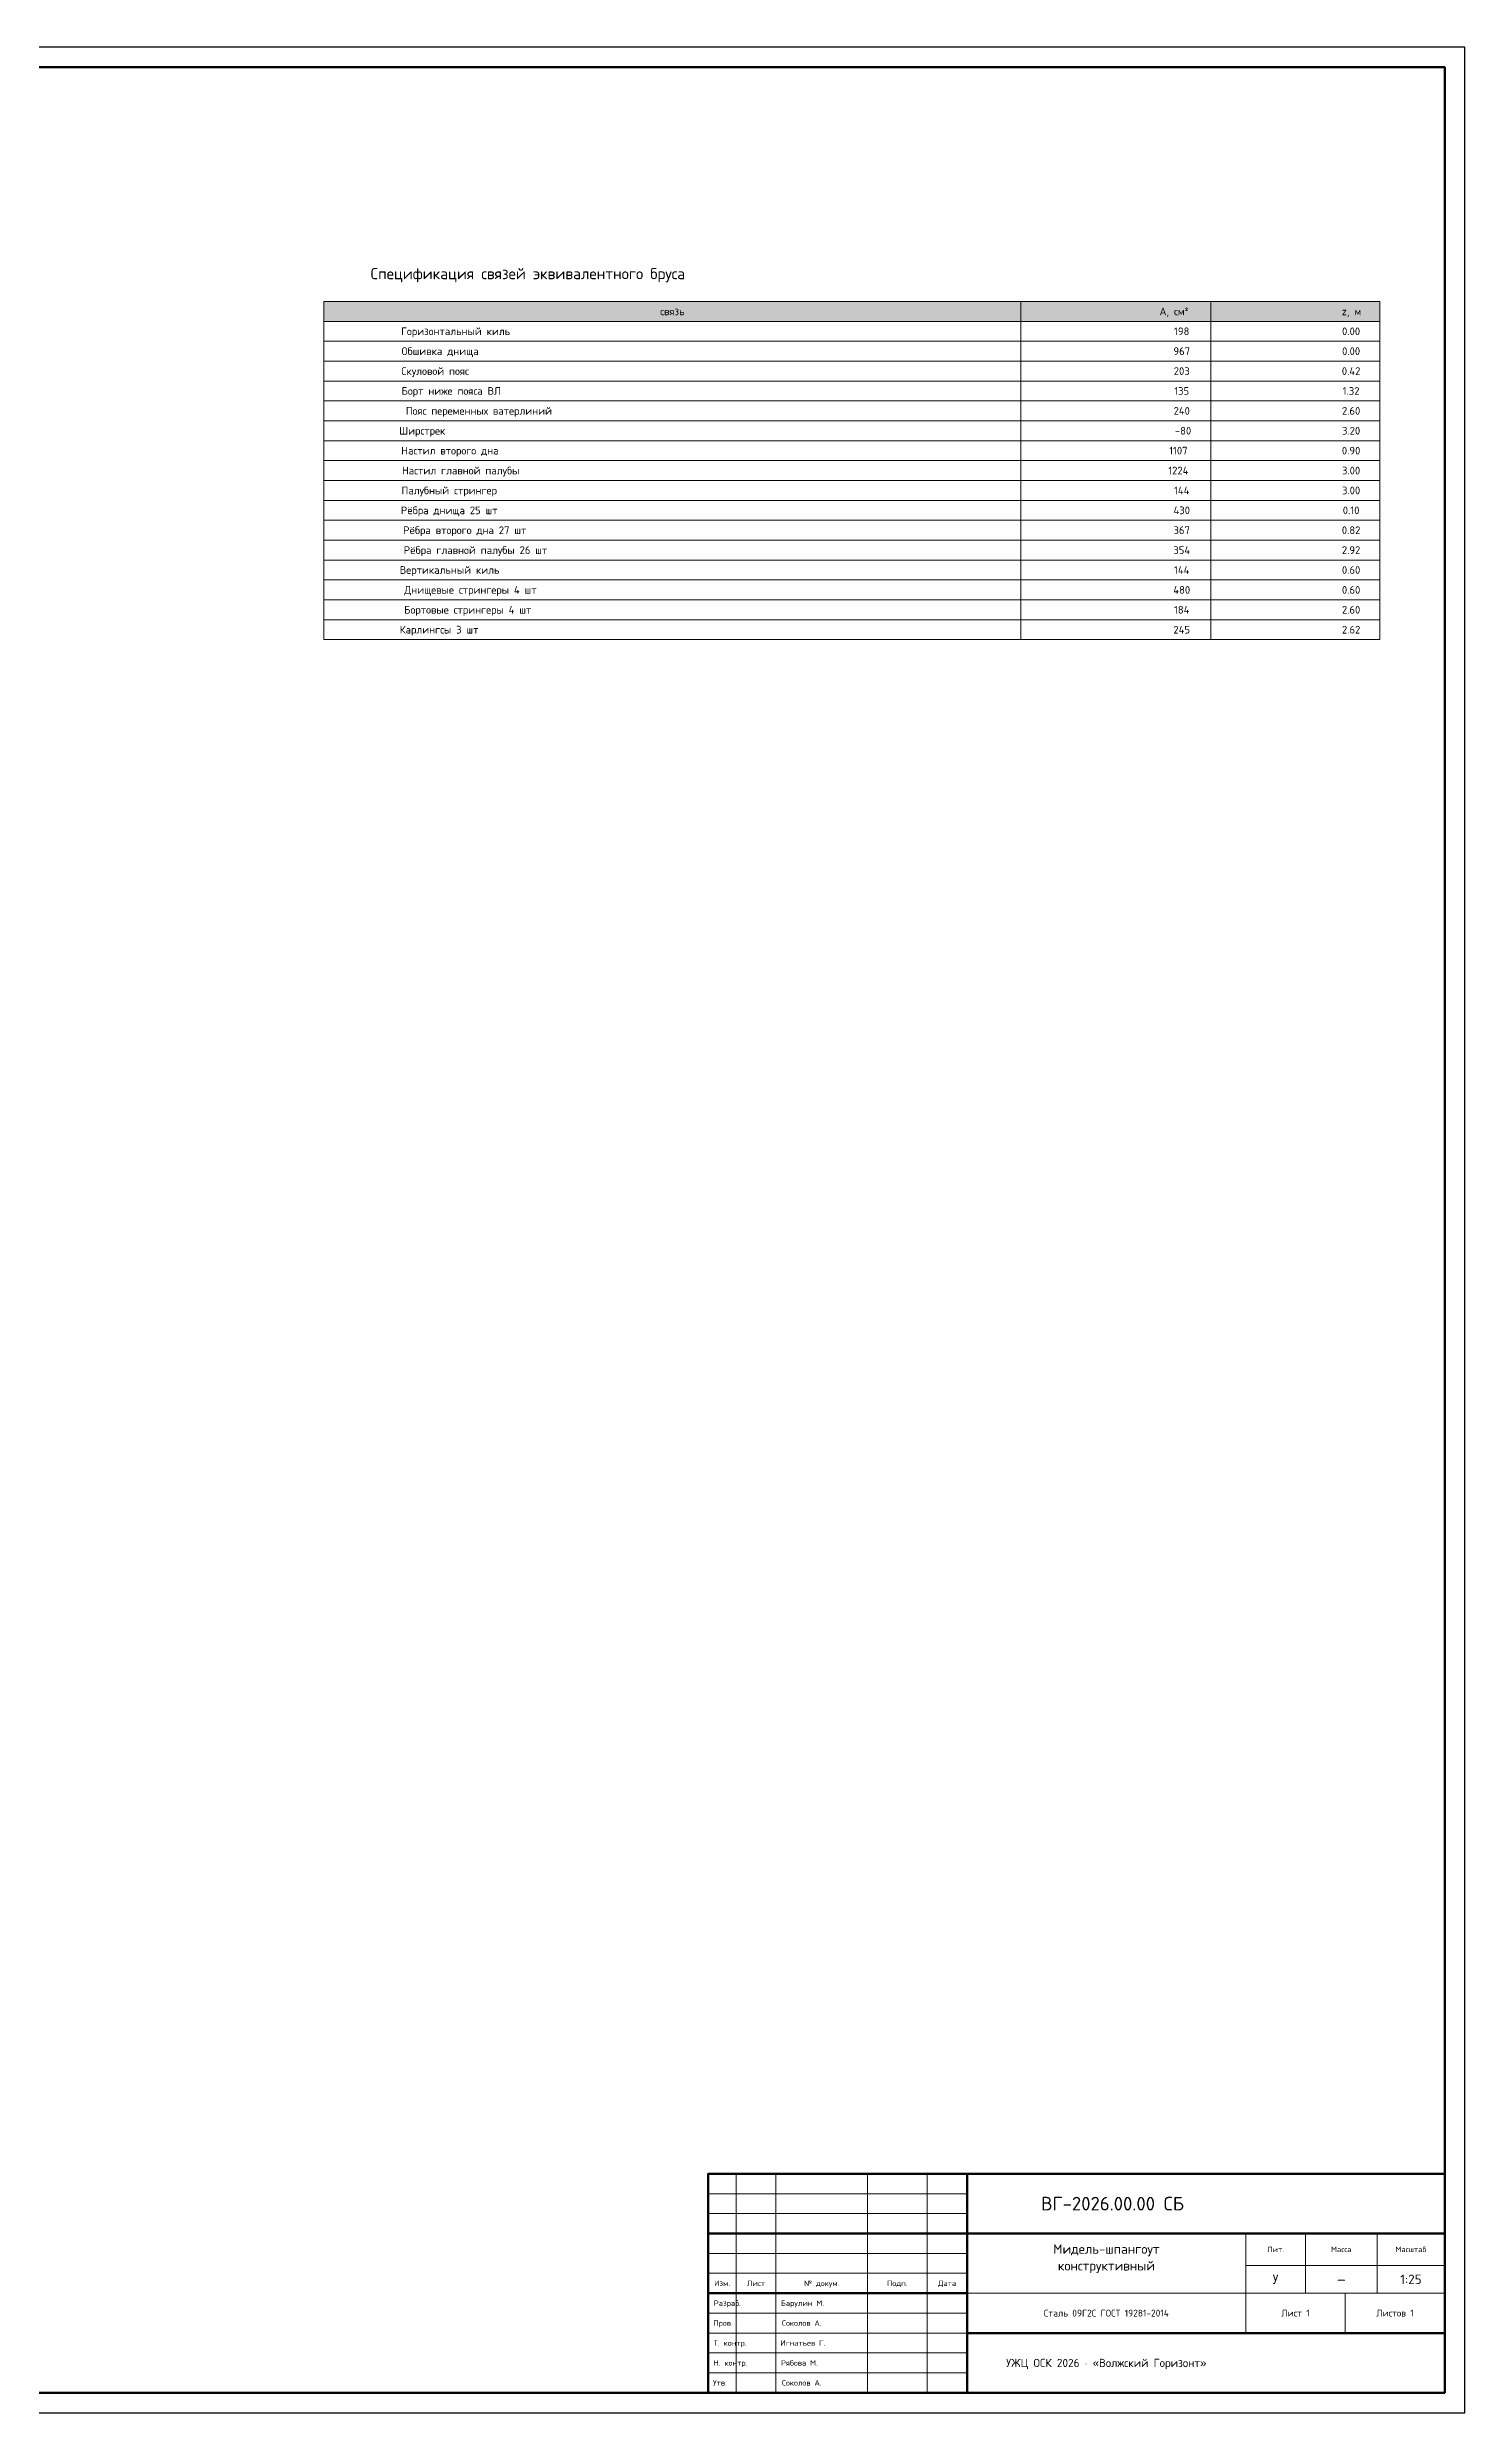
# Model space of a CAD drawing. Header units: millimetres. Extents: x 0 to 841, y -5 to 594.
# Drawn here: x 485 to 841, y 0 to 594 of the extents above; entities that cross this region are included whole.
import ezdxf
from ezdxf.enums import TextEntityAlignment as Align

# ---------------------------------------------------------------- set-up
doc = ezdxf.new("R2010")
doc.units = ezdxf.units.MM
for name, color, linetype in [('00_РАМКА', 7, 'Continuous'), ('01_ЛИНИИ', 7, 'Continuous'), ('04_ТЕКСТ', 7, 'Continuous'), ('06_ТАБЛИЦА', 7, 'Continuous')]:
    doc.layers.add(name, color=color, linetype=linetype)
doc.styles.add('ГОСТ', font='isocpeur.ttf')

msp = doc.modelspace()

# ---------------------------------------------------------------- hatches: boundary and pattern name
at = {"layer": '06_ТАБЛИЦА', "true_color": 0xeef1f5}
for points in [[(554.48, 525.18), (729.51, 525.18), (729.51, 530.18), (554.48, 530.18)], [(729.51, 525.18), (777.25, 525.18), (777.25, 530.18), (729.51, 530.18)], [(777.25, 525.18), (819.68, 525.18), (819.68, 530.18), (777.25, 530.18)]]:
    msp.add_hatch(color=7, dxfattribs=at).paths.add_polyline_path(points)

# ---------------------------------------------------------------- linework, layer by layer
at = {"layer": '00_РАМКА'}
msp.add_lwpolyline([(0, 0), (841, 0), (841, 594), (0, 594)], close=True, dxfattribs=at)
at = {"layer": '01_ЛИНИИ', "color": 179, "lineweight": 18, "true_color": 0x16202f}
msp.add_lwpolyline([(0, 0), (841, 0), (841, 594), (0, 594), (0, 0)], close=True, dxfattribs=at)
at = {"layer": '01_ЛИНИИ', "color": 179, "lineweight": 50, "true_color": 0x16202f}
for points in [[(20, 5), (836, 5), (836, 589), (20, 589), (20, 5)], [(651, 5), (836, 5), (836, 60), (651, 60), (651, 5)]]:
    msp.add_lwpolyline(points, close=True, dxfattribs=at)
at = {"layer": '01_ЛИНИИ', "color": 179, "lineweight": 18, "true_color": 0x16202f}
for points in [[(658, 5), (658, 60)], [(668, 5), (668, 60)], [(691, 5), (691, 60)], [(706, 5), (706, 60)], [(651, 55), (716, 55)], [(651, 50), (716, 50)], [(786, 20), (786, 45)], [(801, 30), (801, 45)], [(819, 30), (819, 45)], [(651, 40), (716, 40)], [(786, 37), (836, 37)], [(651, 35), (716, 35)], [(716, 30), (786, 30)], [(786, 30), (836, 30)], [(811, 20), (811, 30)], [(651, 25), (716, 25)], [(651, 20), (716, 20)], [(651, 15), (716, 15)], [(651, 10), (716, 10)]]:
    msp.add_lwpolyline(points, dxfattribs=at)
at = {"layer": '01_ЛИНИИ', "color": 179, "lineweight": 50, "true_color": 0x16202f}
for points in [[(716, 5), (716, 60)], [(651, 45), (716, 45)], [(716, 45), (836, 45)], [(651, 30), (716, 30)], [(716, 20), (836, 20)]]:
    msp.add_lwpolyline(points, dxfattribs=at)
at = {"layer": '06_ТАБЛИЦА', "color": 254, "lineweight": 18, "true_color": 0xccd3dd}
for points in [[(554.48, 525.18), (729.51, 525.18), (729.51, 530.18), (554.48, 530.18)], [(729.51, 525.18), (777.25, 525.18), (777.25, 530.18), (729.51, 530.18)], [(777.25, 525.18), (819.68, 525.18), (819.68, 530.18), (777.25, 530.18)], [(554.48, 520.18), (729.51, 520.18), (729.51, 525.18), (554.48, 525.18)], [(729.51, 520.18), (777.25, 520.18), (777.25, 525.18), (729.51, 525.18)], [(777.25, 520.18), (819.68, 520.18), (819.68, 525.18), (777.25, 525.18)], [(554.48, 515.19), (729.51, 515.19), (729.51, 520.18), (554.48, 520.18)], [(729.51, 515.19), (777.25, 515.19), (777.25, 520.18), (729.51, 520.18)], [(777.25, 515.19), (819.68, 515.19), (819.68, 520.18), (777.25, 520.18)], [(554.48, 510.19), (729.51, 510.19), (729.51, 515.19), (554.48, 515.19)], [(729.51, 510.19), (777.25, 510.19), (777.25, 515.19), (729.51, 515.19)], [(777.25, 510.19), (819.68, 510.19), (819.68, 515.19), (777.25, 515.19)], [(554.48, 505.2), (729.51, 505.2), (729.51, 510.19), (554.48, 510.19)], [(554.48, 500.2), (729.51, 500.2), (729.51, 505.2), (554.48, 505.2)], [(729.51, 505.2), (777.25, 505.2), (777.25, 510.19), (729.51, 510.19)], [(729.51, 500.2), (777.25, 500.2), (777.25, 505.2), (729.51, 505.2)], [(777.25, 505.2), (819.68, 505.2), (819.68, 510.19), (777.25, 510.19)], [(777.25, 500.2), (819.68, 500.2), (819.68, 505.2), (777.25, 505.2)], [(554.48, 495.21), (729.51, 495.21), (729.51, 500.2), (554.48, 500.2)], [(729.51, 495.21), (777.25, 495.21), (777.25, 500.2), (729.51, 500.2)], [(777.25, 495.21), (819.68, 495.21), (819.68, 500.2), (777.25, 500.2)], [(554.48, 490.21), (729.51, 490.21), (729.51, 495.21), (554.48, 495.21)], [(729.51, 490.21), (777.25, 490.21), (777.25, 495.21), (729.51, 495.21)], [(777.25, 490.21), (819.68, 490.21), (819.68, 495.21), (777.25, 495.21)], [(554.48, 485.22), (729.51, 485.22), (729.51, 490.21), (554.48, 490.21)], [(729.51, 485.22), (777.25, 485.22), (777.25, 490.21), (729.51, 490.21)], [(777.25, 485.22), (819.68, 485.22), (819.68, 490.21), (777.25, 490.21)], [(554.48, 480.22), (729.51, 480.22), (729.51, 485.22), (554.48, 485.22)], [(729.51, 480.22), (777.25, 480.22), (777.25, 485.22), (729.51, 485.22)], [(777.25, 480.22), (819.68, 480.22), (819.68, 485.22), (777.25, 485.22)], [(554.48, 475.23), (729.51, 475.23), (729.51, 480.22), (554.48, 480.22)], [(554.48, 470.23), (729.51, 470.23), (729.51, 475.23), (554.48, 475.23)], [(729.51, 475.23), (777.25, 475.23), (777.25, 480.22), (729.51, 480.22)], [(729.51, 470.23), (777.25, 470.23), (777.25, 475.23), (729.51, 475.23)], [(777.25, 475.23), (819.68, 475.23), (819.68, 480.22), (777.25, 480.22)], [(777.25, 470.23), (819.68, 470.23), (819.68, 475.23), (777.25, 475.23)], [(554.48, 465.24), (729.51, 465.24), (729.51, 470.23), (554.48, 470.23)], [(729.51, 465.24), (777.25, 465.24), (777.25, 470.23), (729.51, 470.23)], [(777.25, 465.24), (819.68, 465.24), (819.68, 470.23), (777.25, 470.23)], [(554.48, 460.24), (729.51, 460.24), (729.51, 465.24), (554.48, 465.24)], [(729.51, 460.24), (777.25, 460.24), (777.25, 465.24), (729.51, 465.24)], [(777.25, 460.24), (819.68, 460.24), (819.68, 465.24), (777.25, 465.24)], [(554.48, 455.25), (729.51, 455.25), (729.51, 460.24), (554.48, 460.24)], [(729.51, 455.25), (777.25, 455.25), (777.25, 460.24), (729.51, 460.24)], [(777.25, 455.25), (819.68, 455.25), (819.68, 460.24), (777.25, 460.24)], [(554.48, 450.25), (729.51, 450.25), (729.51, 455.25), (554.48, 455.25)], [(729.51, 450.25), (777.25, 450.25), (777.25, 455.25), (729.51, 455.25)], [(777.25, 450.25), (819.68, 450.25), (819.68, 455.25), (777.25, 455.25)], [(554.48, 445.25), (729.51, 445.25), (729.51, 450.25), (554.48, 450.25)], [(729.51, 445.25), (777.25, 445.25), (777.25, 450.25), (729.51, 450.25)], [(777.25, 445.25), (819.68, 445.25), (819.68, 450.25), (777.25, 450.25)]]:
    msp.add_lwpolyline(points, close=True, dxfattribs=at)

# ---------------------------------------------------------------- texts
at = {"layer": '04_ТЕКСТ', "color": 179, "true_color": 0x16202f, "style": 'ГОСТ'}
for s, height, p in [('Спецификация связей эквивалентного бруса', 2.794, (605.7, 537.16)), ('ВГ-2026.00.00 СБ', 3.42, (752.55, 52.5)), ('Мидель-шпангоут', 2.394, (751, 41.1)), ('Лит.', 1.368, (793.5, 41)), ('Масса', 1.368, (810, 41)), ('Масштаб', 1.368, (827.5, 41)), ('конструктивный', 2.394, (751, 36.9)), ('Изм.', 1.368, (654.5, 32.5)), ('Лист', 1.368, (663, 32.5)), ('№ докум.', 1.368, (679.5, 32.5)), ('Подп.', 1.368, (698.5, 32.5)), ('Дата', 1.368, (711, 32.5)), ('У', 2.39, (793.5, 33.5)), ('—', 2.39, (810, 33.5)), ('1:25', 2.394, (827.5, 33.5)), ('Разраб.', 1.368, (655.81, 27.5)), ('Барулин М.', 1.368, (674.67, 27.5)), ('Сталь 09Г2С ГОСТ 19281-2014', 1.71, (751, 25)), ('Лист 1', 1.71, (798.5, 25)), ('Листов 1', 1.71, (823.5, 25)), ('Пров.', 1.368, (654.71, 22.5)), ('Т. контр.', 1.368, (656.49, 17.5)), ('Игнатьев Г.', 1.368, (674.76, 17.5)), ('Соколов А.', 1.368, (674.5, 22.5)), ('Н. контр.', 1.368, (656.57, 12.5)), ('Рябова М.', 1.368, (673.91, 12.5)), ('УЖЦ ОСК 2026 · «Волжский Горизонт»', 2.052, (751, 12.5)), ('Утв.', 1.368, (653.95, 7.5)), ('Соколов А.', 1.368, (674.5, 7.5))]:
    msp.add_text(s, height=height, dxfattribs=at).set_placement(p, align=Align.MIDDLE_CENTER)
at = {"layer": '06_ТАБЛИЦА', "color": 18, "true_color": 0x000000, "style": 'ГОСТ'}
for s, height, p in [('Горизонтальный киль', 1.9304, (587.56, 522.68)), ('связь', 1.93, (642, 527.68)), ('A, см²', 1.93, (767.96, 527.68)), ('198', 1.93, (769.93, 522.68)), ('z, м', 1.93, (812.56, 527.68)), ('0.00', 1.93, (812.47, 522.68)), ('Обшивка днища', 1.9304, (583.67, 517.69)), ('967', 1.93, (769.93, 517.69)), ('0.00', 1.93, (812.47, 517.69)), ('Скуловой пояс', 1.9304, (582.4, 512.69)), ('203', 1.93, (769.93, 512.69)), ('0.42', 1.93, (812.47, 512.69)), ('Борт ниже пояса ВЛ', 1.9304, (586.46, 507.7)), ('135', 1.93, (769.93, 507.7)), ('1.32', 1.93, (812.47, 507.7)), ('Пояс переменных ватерлиний', 1.9304, (593.4, 502.7)), ('240', 1.93, (769.93, 502.7)), ('2.60', 1.93, (812.47, 502.7)), ('Ширстрек', 1.93, (579.18, 497.71)), ('Настил второго дна', 1.9304, (586.12, 492.71)), ('1107', 1.93, (769.09, 492.71)), ('-80', 1.93, (770.27, 497.71)), ('0.90', 1.93, (812.47, 492.71)), ('3.20', 1.93, (812.47, 497.71)), ('Настил главной палубы', 1.9304, (588.83, 487.71)), ('1224', 1.93, (769.09, 487.71)), ('3.00', 1.93, (812.47, 487.71)), ('Палубный стрингер', 1.9304, (585.95, 482.72)), ('144', 1.93, (769.93, 482.72)), ('3.00', 1.93, (812.47, 482.72)), ('Рёбра днища 25 шт', 1.9304, (585.95, 477.72)), ('430', 1.93, (769.93, 477.72)), ('0.10', 1.93, (812.47, 477.72)), ('Рёбра второго дна 27 шт', 1.9304, (589.85, 472.73)), ('367', 1.93, (769.93, 472.73)), ('0.82', 1.93, (812.47, 472.73)), ('Вертикальный киль', 1.9304, (586.04, 462.74)), ('Рёбра главной палубы 26 шт', 1.9304, (592.56, 467.73)), ('354', 1.93, (769.93, 467.73)), ('144', 1.93, (769.93, 462.74)), ('2.92', 1.93, (812.47, 467.73)), ('0.60', 1.93, (812.47, 462.74)), ('Днищевые стрингеры 4 шт', 1.9304, (591.29, 457.74)), ('480', 1.93, (769.93, 457.74)), ('0.60', 1.93, (812.47, 457.74)), ('Бортовые стрингеры 4 шт', 1.9304, (590.61, 452.75)), ('184', 1.93, (769.93, 452.75)), ('2.60', 1.93, (812.47, 452.75)), ('Карлингсы 3 шт', 1.9304, (583.41, 447.75)), ('245', 1.93, (769.93, 447.75)), ('2.62', 1.93, (812.47, 447.75))]:
    msp.add_text(s, height=height, dxfattribs=at).set_placement(p, align=Align.MIDDLE_CENTER)

doc.saveas('drawing.dxf')
